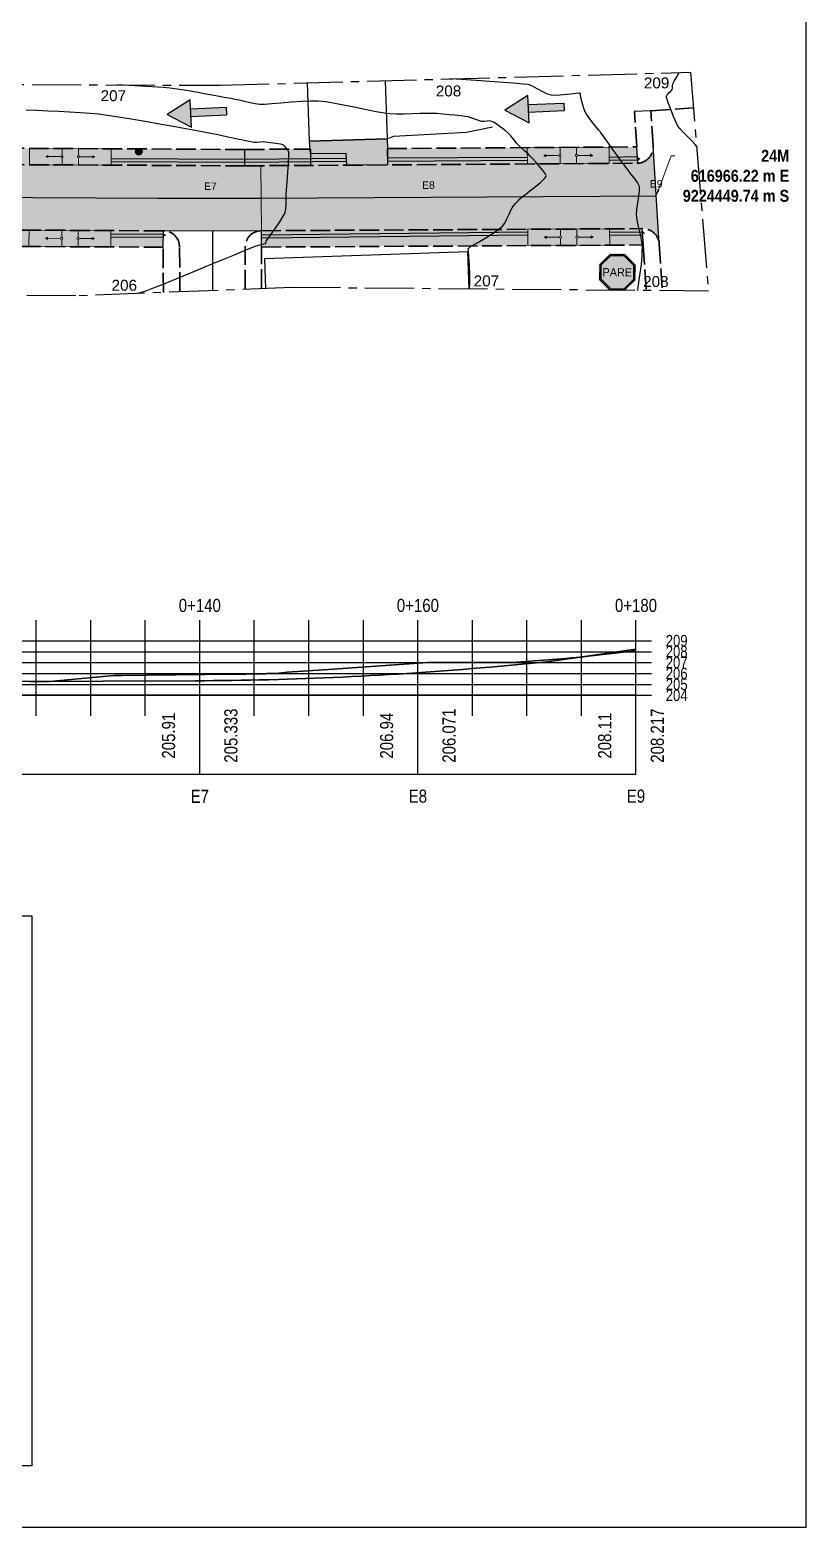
# Model space of a CAD drawing. Header units: feet. Extents: x 203667 to 205527, y 9204857 to 9205156.
# Drawn here: x 204294.5 to 204365.7, y 9204883.3 to 9205020.5 of the extents above; entities that cross this region are included whole.
import ezdxf
from ezdxf import colors
from ezdxf.entities.mleader import LeaderData, LeaderLine
from ezdxf.math import Vec2, Vec3

# ---------------------------------------------------------------- set-up
doc = ezdxf.new("R2010")
doc.units = ezdxf.units.FT
doc.header["$LTSCALE"] = 0.3
doc.header["$MEASUREMENT"] = 0
for name, pattern in [('ACAD_ISO02W100', [15, 12, -3]), ('CENTER2', [1.125, 0.75, -0.125, 0.125, -0.125]), ('CONTINUO', [0])]:
    doc.linetypes.add(name, pattern=pattern)
for name, color, linetype in [('_EIXO PROJETADO', 2, 'Continuous'), ('C-ROAD-CNTR-N', 92, 'Continuous'), ('C-ROAD-PROF-GRID-MAJR', 8, 'Continuous'), ('C-ROAD-PROF-GRID-MINR', 8, 'Continuous'), ('C-ROAD-PROF-TEXT', 7, 'Continuous'), ('C-ROAD-PROF-TICK', 7, 'Continuous'), ('C-ROAD-PROF-TTLB', 5, 'Continuous'), ('C1-HM-CURVA_INTERMEDIARIA', 3, 'Continuous'), ('CALÇADA', 3, 'Continuous'), ('Calçada Projetada', 20, 'Continuous'), ('Edificação Existente', 1, 'Continuous'), ('Estacas', 7, 'CONTINUO'), ('F-HZ-ESTACA', 98, 'Continuous'), ('MF', 7, 'CONTINUO'), ('Pavimento projetado', 51, 'Continuous'), ('PONTOS_SUBSTITUIDOS', 7, 'Continuous'), ('Poste e Rede Elétrica', 6, 'Continuous'), ('SINALIZACAO', 1, 'Continuous'), ('TEXTOS', 7, 'Continuous')]:
    doc.layers.add(name, color=color, linetype=linetype)
for name, color, linetype, lineweight in [('Alvenaria de 1 Vez', 6, 'ACAD_ISO02W100', 35), ('C-ROAD-PROF', 1, 'Continuous', 35), ('Cotas Acessibilidade', 5, 'Continuous', 25), ('Cotas Calçadas', 7, 'Continuous', 25), ('EDIF', 7, 'Continuous', 0), ('MEIO FIO PROJETADO', 7, 'ACAD_ISO02W100', 35), ('PENA015', 1, 'Continuous', 15)]:
    doc.layers.add(name, color=color, linetype=linetype, lineweight=lineweight)
doc.styles.add('Arial', font='arial.ttf')
doc.styles.add('COTAS', font='ariblk.ttf', dxfattribs={"width": 0.75})
doc.styles.add('TARCISIO', font='swissci.ttf')
doc.linetypes.add('FENCELINE2', pattern='A,0.25,-0.1,[132,ltypeshp.shx,S=0.1,R=0,X=-0.1,Y=0],-0.1,1', length=1.45)

# ---------------------------------------------------------------- blocks, each defined once
blk = doc.blocks.new('r150')
at = {"linetype": 'Continuous'}
h = blk.add_hatch(color=4, dxfattribs=at)
h.dxf.hatch_style = 1
edge = h.paths.add_edge_path()
edge.add_arc((6.938893903907228e-18, 0.9073463752865791), 0.09999999999999998, 180, 270, ccw=False)
edge.add_line((-0.09999999999999998, 0.9073463752865791), (-1.300000000046566, 0.9073463752865791))
edge.add_line((-1.300000000046566, 0.9073463752865791), (-1.300000000046566, 0.8073463756591082))
edge.add_line((-1.300000000046566, 0.8073463756591082), (-1.5, 0.9073463752865791))
edge.add_line((-1.5, 0.9073463752865791), (-1.300000000046566, 1.00734637491405))
edge.add_line((-1.300000000046566, 1.00734637491405), (-1.300000000046566, 0.9073463752865791))
edge.add_line((-1.300000000046566, 0.9073463752865791), (-0.1000000000000001, 0.9073463752865791))
edge.add_arc((9.71445146547012e-17, 0.9073463752865791), 0.1000000000000001, 90.00000000000011, 180, ccw=False)
edge.add_line((0, 1.007346375286579), (3.33066907387547e-16, 1.65))
edge.add_line((3.33066907387547e-16, 1.65), (-3.000000000046566, 1.65))
edge.add_line((-3.000000000046566, 1.65), (-3.000000000046566, 0.1500000000000004))
edge.add_line((-3.000000000046566, 0.1500000000000002), (0, 0.15))
edge.add_line((1.110223024625157e-16, 0.15), (1.306212789964399e-17, 0.8073463752865792))
edge = h.paths.add_edge_path()
edge.add_arc((1.5, 0.9073463752865791), 0.09999999999999998, 180, 270, ccw=False)
edge.add_arc((1.5, 0.9073463752865791), 0.1000000000000001, 90, 180, ccw=False)
edge.add_line((1.5, 1.007346375286579), (1.5, 1.65))
edge.add_line((1.5, 1.65), (0, 1.65))
edge.add_line((1.110223024625157e-16, 1.65), (-1.432697922575404e-16, 1.007346375286579))
edge.add_arc((-1.249000902703301e-16, 0.9073463752865791), 0.1000000000000001, 0, 90, ccw=False)
edge.add_arc((0, 0.9073463752865791), 0.09999999999999998, -90, 0, ccw=False)
edge.add_line((0, 0.8073463752865792), (0, 0.15))
edge.add_line((0, 0.15), (1.5, 0.15))
edge.add_line((1.5, 0.15), (1.5, 0.8073463752865792))
edge = h.paths.add_edge_path()
edge.add_line((4.500000000046566, 1.65), (1.5, 1.65))
edge.add_line((1.5, 1.65), (1.5, 1.007346375286579))
edge.add_arc((1.5, 0.9073463752865791), 0.1000000000000001, 0, 90, ccw=False)
edge.add_line((1.6, 0.9073463752865791), (2.800000000046567, 0.9073463752865791))
edge.add_line((2.800000000046567, 0.9073463752865791), (2.800000000046566, 1.00734637491405))
edge.add_line((2.800000000046566, 1.00734637491405), (3, 0.9073463752865794))
edge.add_line((3, 0.9073463752865794), (2.800000000046566, 0.807346375659108))
edge.add_line((2.800000000046566, 0.807346375659108), (2.800000000046567, 0.9073463752865791))
edge.add_line((2.800000000046567, 0.9073463752865791), (1.6, 0.9073463752865791))
edge.add_arc((1.5, 0.9073463752865791), 0.1000000000000001, -90, 0, ccw=False)
edge.add_line((1.5, 0.8073463752865792), (1.5, 0.15))
edge.add_line((1.5, 0.15), (4.500000000046565, 0.1500000000000001))
edge.add_line((4.500000000046565, 0.1500000000000001), (4.500000000046566, 1.65))
at = {"layer": 'PENA015', "color": 7}
for points in [[(-3.000000000046566, 0.1500000000000002), (-3.000000000046566, 1.65)], [(-3.000000000046566, 1.65), (4.500000000046566, 1.65)], [(0, 1.00734637491405), (0, 1.65)], [(1.5, 1.00734637491405), (1.5, 1.65)], [(4.500000000046566, 0.15), (4.500000000046566, 1.65)], [(-3.000000000046566, 0.1500000000000002), (4.500000000046566, 0.15)], [(-1.300000000046566, 1.00734637491405), (-1.5, 0.9073463752865791), (-1.300000000046566, 0.8073463756591082)], [(-1.5, 0.9073463752865791), (-0.09999999997671694, 0.9073463752865791)], [(-1.300000000046566, 0.8073463756591082), (-1.300000000046566, 1.00734637491405)], [(0, 0.15), (0, 0.8073463756591082)], [(1.5, 0.8073463756591082), (1.5, 0.15)], [(1.599999999976717, 0.9073463752865791), (3, 0.9073463752865791)], [(2.800000000046566, 0.8073463756591082), (2.800000000046566, 1.00734637491405)], [(2.800000000046566, 1.00734637491405), (3, 0.9073463752865791), (2.800000000046566, 0.8073463756591082)]]:
    blk.add_lwpolyline(points, dxfattribs=at)
for centre in [(0, 0.9073463752865791), (1.5, 0.9073463752865791)]:
    blk.add_circle(centre, 0.1, dxfattribs=at)
blk = doc.blocks.new('PARE')
at = {"layer": 'SINALIZACAO'}
h = blk.add_hatch(color=256, dxfattribs=at)
h.dxf.hatch_style = 1
h.paths.add_polyline_path([(0.1298347017168999, 0.3308599519729611), (-0.1380437012389302, 0.3308599519729611), (-0.3274623356387019, 0.1414413157105443), (-0.3274623356387019, -0.1264370900392535), (-0.1380437012389302, -0.3158557188510898), (0.1298347017168999, -0.3158557188510898), (0.3192533370479942, -0.1264370900392535), (0.3192533370479942, 0.1414413157105443)])
h.paths.add_polyline_path([(-0.1297594295442104, 0.3108599561452863), (0.1215504309535027, 0.3108599561452863), (0.2992533365637065, 0.1331570449471471), (0.2992533365637065, -0.1181528192758563), (0.1215504309535027, -0.2958557230234149), (-0.1297594295442104, -0.2958557230234149), (-0.3074623360857367, -0.1181528192758563), (-0.3074623360857367, 0.1331570449471471)], flags=16)
h.paths.add_polyline_path([(-0.1214751587808132, 0.2908599528670308), (0.1132661592587829, 0.2908599528670308), (0.2792533370107413, 0.1248727741837499), (0.2792533370107413, -0.1098685485124591), (0.1132661592587829, -0.27585572719574), (-0.1214751587808132, -0.27585572719574), (-0.287462335601449, -0.1098685485124591), (-0.2874623360671102, 0.1248727741837499)], flags=0)
at = {"layer": 'SINALIZACAO', "true_color": 0xffffff}
h = blk.add_hatch(color=7, dxfattribs=at)
h.dxf.hatch_style = 1
h.paths.add_polyline_path([(-0.3074623360857367, 0.1331570449471471), (-0.3074623360857367, -0.1181528192758563), (-0.1297594295442104, -0.2958557230234149), (0.1215504309535027, -0.2958557230234149), (0.2992533365637065, -0.1181528192758563), (0.2992533365637065, 0.1331570449471471), (0.1215504309535027, 0.3108599561452863), (-0.1297594295442104, 0.3108599561452863)])
h.paths.add_polyline_path([(-0.1214751587808132, 0.2908599528670308), (0.1132661592587829, 0.2908599528670308), (0.2792533370107413, 0.1248727741837499), (0.2792533370107413, -0.1098685485124591), (0.1132661592587829, -0.27585572719574), (-0.1214751587808132, -0.27585572719574), (-0.287462335601449, -0.1098685485124591), (-0.2874623360671102, 0.1248727741837499)], flags=16)
at = {"layer": 'SINALIZACAO'}
h = blk.add_hatch(color=256, dxfattribs=at)
h.dxf.hatch_style = 1
h.paths.add_polyline_path([(-0.287462335601449, -0.1098685485124591), (-0.1214751587808132, -0.27585572719574), (0.1132661592587829, -0.27585572719574), (0.2792533370107413, -0.1098685485124591), (0.2792533370107413, 0.1248727741837499), (0.1132661592587829, 0.2908599528670308), (-0.1214751587808132, 0.2908599528670308), (-0.2874623360671102, 0.1248727741837499)])
at = {"layer": 'SINALIZACAO', "color": 7, "true_color": 0xffffff}
for points in [[(-0.1297594295442104, 0.3108599561452863), (-0.3074623360857367, 0.1331570449471471), (-0.3074623360857367, -0.1181528192758563), (-0.1297594295442104, -0.2958557230234149), (0.1215504309535027, -0.2958557230234149), (0.2992533365637065, -0.1181528192758563), (0.2992533365637065, 0.1331570449471471), (0.1215504309535027, 0.3108599561452863)], [(-0.1214751587808132, 0.2908599528670308), (-0.2874623360671102, 0.1248727741837499), (-0.287462335601449, -0.1098685485124591), (-0.1214751587808132, -0.27585572719574), (0.1132661592587829, -0.27585572719574), (0.2792533370107413, -0.1098685485124591), (0.2792533370107413, 0.1248727741837499), (0.1132661592587829, 0.2908599528670308)]]:
    blk.add_lwpolyline(points, close=True, dxfattribs=at)
at = {"layer": 'SINALIZACAO', "color": 7, "true_color": 0xffffff, "insert": (-0.004104499295353836, 0.00750211656093569), "char_height": 0.14, "attachment_point": 5}
blk.add_mtext_dynamic_manual_height_columns('\\pxqc;PARE', width=0.5667156730778515, gutter_width=0.5, heights=[0.234037971496582], dxfattribs=at)
blk = doc.blocks.new('A$C0B4D12F7')
at = {"layer": 'SINALIZACAO'}
h = blk.add_hatch(color=4, dxfattribs=at)
h.dxf.hatch_style = 1
h.paths.add_polyline_path([(3.390605592230713, 1.591054000009535), (5.373909516492859e-06, 1.591054000009535), (5.373909516492859e-06, 0.86728558800678), (3.390605592230713, 0.86728558800678)])
h = blk.add_hatch(color=4, dxfattribs=at)
h.dxf.hatch_style = 1
h.paths.add_polyline_path([(3.390605592230713, 4.636995072360151e-07), (5.644896146786778, 1.301515722548174), (3.390605592230713, 2.603030979534196)])
at = {"layer": 'SINALIZACAO', "color": 4}
for p, q in [((3.390605592230713, 1.591054000009535), (5.373909516492859e-06, 1.591054000009535)), ((5.373909516492859e-06, 0.86728558800678), (5.373909516492859e-06, 1.591054000009535)), ((3.390605592230713, 0.86728558800678), (5.373909516492859e-06, 0.86728558800678))]:
    blk.add_line(p, q, dxfattribs=at)
blk.add_lwpolyline([(5.644896146786778, 1.301515722548174), (3.390605592230713, 2.603030979534196), (3.390605592230713, 4.636995072360151e-07)], close=True, dxfattribs=at)

msp = doc.modelspace()

# ---------------------------------------------------------------- hatches: boundary and pattern name
at = {"layer": 'CALÇADA'}
h = msp.add_hatch(color=3, dxfattribs=at)
h.dxf.hatch_style = 1
h.paths.add_polyline_path([(204326.0422555689, 9205008.147435315), (204327.3307723101, 9205008.155937742), (204327.3258690029, 9205009.360789223), (204327.3208746031, 9205009.655905087), (204320.2354220279, 9205009.607463224), (204320.2696562853, 9205009.157189965), (204323.5481037307, 9205009.190935154), (204323.6104082983, 9205008.13138849)])
h.paths.add_polyline_path([(204327.3208746031, 9205009.655905087), (204327.3056849368, 9205010.553452415), (204320.182536149, 9205010.320429038), (204320.2354220279, 9205009.607463224)])
at = {"layer": 'Calçada Projetada'}
h = msp.add_hatch(color=256, dxfattribs=at)
h.dxf.hatch_style = 1
h.paths.add_polyline_path([(204314.2651959784, 9205008.069723021), (204314.263036599, 9205009.569754936), (204278.2086362574, 9205009.758706786), (204278.2245379701, 9205008.960897695), (204278.220857523, 9205008.258622138)])
h = msp.add_hatch(color=256, dxfattribs=at)
h.dxf.hatch_style = 1
h.paths.add_polyline_path([(204314.2630366195, 9205009.569741428), (204314.2651959784, 9205008.069723021), (204320.276570316, 9205008.109389773), (204320.2696744814, 9205009.154432481), (204320.269017804, 9205009.15442517), (204320.2352911938, 9205009.609150043)])
h = msp.add_hatch(color=256, dxfattribs=at)
h.dxf.hatch_style = 1
h.paths.add_polyline_path([(204320.2696744814, 9205009.154432481), (204320.276570316, 9205008.109389773), (204323.6104082983, 9205008.13138849), (204323.5481037307, 9205009.190935154)])
h = msp.add_hatch(color=256, dxfattribs=at)
h.dxf.hatch_style = 1
h.paths.add_polyline_path([(204350.207444673, 9205008.306892121, 0.01491772899971584), (204350.2968717549, 9205008.310151549), (204350.1975469641, 9205009.806859465), (204327.3246678874, 9205009.655930119), (204327.330772312, 9205008.155937742)])
h = msp.add_hatch(color=256, dxfattribs=at)
h.dxf.hatch_style = 1
h.paths.add_polyline_path([(204306.7759285193, 9205000.608869353), (204306.7837895282, 9205002.108848754), (204267.7195941523, 9205002.313574165, 0.4142135620927954), (204266.2117537443, 9205000.821455771)])
h = msp.add_hatch(color=256, dxfattribs=at)
h.dxf.hatch_style = 1
h.paths.add_polyline_path([(204350.6697404325, 9205002.310003757), (204315.7744135641, 9205002.117937043), (204315.7759248145, 9205000.61792264), (204350.770800769, 9205000.81053728)])
h.paths.add_polyline_path([(204343.3089814469, 9205001.526274258, -1), (204343.1089814469, 9205001.526274258, -1)], flags=16)
h.paths.add_polyline_path([(204344.8089587262, 9205001.534530256, -1), (204344.6089587263, 9205001.534530256, -1)], flags=16)
at = {"layer": 'Pavimento projetado', "lineweight": 20}
h = msp.add_hatch(color=256, dxfattribs=at)
h.dxf.hatch_style = 1
h.paths.add_polyline_path([(204306.7837895282, 9205002.108848754), (204315.7676688187, 9205002.117899919), (204315.7283320293, 9205008.079269355), (204254.7733891491, 9205008.381372444), (204226.8986841548, 9205009.383572742), (204226.9376928523, 9205003.378293468), (204254.6057615016, 9205002.382300394), (204255.8896628819, 9205002.375571797), (204261.7033753578, 9205002.345103623), (204268.2384361267, 9205002.346586041)])
h = msp.add_hatch(color=256, dxfattribs=at)
h.dxf.hatch_style = 1
edge = h.paths.add_edge_path()
edge.add_line((204315.7479058128, 9205005.112922484), (204315.7676688159, 9205002.117899919))
edge.add_line((204315.7676688187, 9205002.117899919), (204350.7523606358, 9205002.310458506))
edge.add_arc((204350.7606166337, 9205000.810481228), 1.499999997619666, 3.8637029721746785, 90.31535749188481, ccw=False)
edge.add_line((204352.2572073802, 9205000.911556091), (204351.9798220209, 9205005.320404667))
edge.add_line((204351.9798220206, 9205005.320404666), (204315.7479058142, 9205005.112922484))
edge = h.paths.add_edge_path()
edge.add_line((204351.9798220206, 9205005.320404666), (204351.6764461742, 9205009.893807376))
edge.add_arc((204350.2101623245, 9205009.777758619), 1.470869010143967, -90.10586254516522, 4.525230838904008, ccw=False)
edge.add_line((204350.207444673, 9205008.30689212), (204315.7283313134, 9205008.079377688))
edge.add_line((204315.728331314, 9205008.079377688), (204315.7479058138, 9205005.112922484))
edge.add_line((204315.7479058128, 9205005.112922484), (204351.9798220192, 9205005.320404666))
at = {"layer": 'Poste e Rede Elétrica', "linetype": 'ByBlock'}
h = msp.add_hatch(color=256, dxfattribs=at)
h.dxf.hatch_style = 1
h.paths.add_polyline_path([(204304.5074374914, 9205009.664018951, 1), (204304.543855989, 9205009.063087586, 1)])

# ---------------------------------------------------------------- linework, layer by layer
at = {"color": 3, "linetype": 'FENCELINE2', "ltscale": 2.5}
msp.add_lwpolyline([(204327.3056849368, 9205010.553452415), (204327.9304029491, 9205010.800195001), (204334.5865543518, 9205011.141366625), (204336.9506391022, 9205011.639688473)], dxfattribs=at)
at = {"layer": '_EIXO PROJETADO', "linetype": 'CENTER2', "ltscale": 20}
msp.add_lwpolyline([(204356.7705550749, 9204996.585811058), (204318.5516993996, 9204996.90872372), (204298.7499123938, 9204996.135408003), (204275.7620640766, 9204996.332907455), (204241.0267387811, 9204995.0031719), (204227.1819627989, 9204997.294151267), (204166.2066779319, 9204997.614005188), (204166.1685101442, 9205014.831925916), (204227.2423299771, 9205015.79036083), (204311.9882294513, 9205015.456195833), (204355.1149011884, 9205016.647791889), (204356.7705550749, 9204996.585811058)], dxfattribs=at)
at = {"layer": 'Alvenaria de 1 Vez', "ltscale": 0.5}
for p, q in [((204350.1975469641, 9205009.806859465), (204349.9837315284, 9205013.028806936)), ((204314.2552982714, 9205009.569690365), (204320.2666726071, 9205009.609357117)), ((204327.3208746031, 9205009.655905087), (204350.197546966, 9205009.806859465)), ((204315.7759248145, 9205000.61792264), (204350.770800769, 9205000.81053728))]:
    msp.add_line(p, q, dxfattribs=at)
for points in [[(204314.263036599, 9205009.569754936), (204278.2086362574, 9205009.758706786)], [(204306.781916766, 9204996.449080462), (204306.7759285193, 9205000.608869353), (204267.7117331471, 9205000.813594766)], [(204315.7814201538, 9204996.80053649), (204315.7759248145, 9205000.61792264)], [(204350.770800769, 9205000.81053728), (204351.0522806402, 9204996.63412499)]]:
    msp.add_lwpolyline(points, dxfattribs=at)
at = {"layer": 'C-ROAD-CNTR-N', "color": 98, "linetype": 'Continuous', "lineweight": -3, "flags": 128}
msp.add_lwpolyline([(204171.1253226861, 9205005.320438197), (204203.7921859804, 9205005.741333468), (204226.7754167762, 9205006.386259139), (204254.7136039302, 9205005.381776419), (204306.2635665346, 9205005.111616308), (204315.7423835756, 9205005.098646492, 0.001872227772279147), (204315.7536168712, 9205005.098673183), (204351.9856775138, 9205005.320438197)], format="xyb", dxfattribs=at)
msp.add_lwpolyline([(204311.273778902, 9205002.105358748), (204311.2816684583, 9204996.624808475)], dxfattribs=at)
at = {"layer": 'C-ROAD-PROF', "color": 5, "linetype": 'Continuous', "lineweight": 35, "flags": 128}
msp.add_lwpolyline([(204292.7440029073, 9204960.779833863), (204309.6956992303, 9204960.851318726), (204310.5409283744, 9204960.856001776), (204311.3861575186, 9204960.862922303), (204312.2313866628, 9204960.872080311), (204313.076615807, 9204960.883475797), (204313.9218449512, 9204960.897108763), (204314.7670740954, 9204960.91297921), (204315.6123032396, 9204960.931087134), (204316.4575323837, 9204960.951432537), (204317.3027615279, 9204960.974015422), (204318.1479906721, 9204960.998835783), (204318.9932198163, 9204961.025893625), (204319.8384489605, 9204961.055188946), (204320.6836781047, 9204961.086721746), (204321.5289072488, 9204961.120492026), (204322.374136393, 9204961.156499786), (204323.2193655373, 9204961.194745025), (204324.0645946815, 9204961.235227741), (204324.9098238257, 9204961.277947938), (204325.7550529699, 9204961.322905615), (204326.6002821141, 9204961.37010077), (204327.4455112582, 9204961.419533404), (204328.2907404024, 9204961.471203517), (204329.1359695466, 9204961.52511111), (204329.9811986908, 9204961.581256183), (204330.826427835, 9204961.639638735), (204331.6716569792, 9204961.700258765), (204332.5168861233, 9204961.763116276), (204333.3621152675, 9204961.828211267), (204334.2073444117, 9204961.895543735), (204335.0525735559, 9204961.965113683), (204335.8978027001, 9204962.03692111), (204336.7430318444, 9204962.110966017), (204341.9654672839, 9204962.575381251), (204350.1228011485, 9204963.737252323)], dxfattribs=at)
at = {"layer": 'C-ROAD-PROF', "color": 1, "linetype": 'Continuous', "lineweight": 35, "flags": 128}
msp.add_lwpolyline([(204294.505493258, 9204960.74293611), (204296.3571020344, 9204960.783005413), (204301.5901887588, 9204961.266902145), (204302.3071134906, 9204961.346189056), (204303.0159079205, 9204961.349191144), (204305.2915626894, 9204961.375755029), (204310.6011108661, 9204961.437918793), (204313.2974640017, 9204961.454139404), (204313.3132344461, 9204961.454235516), (204314.2290453051, 9204961.468499826), (204314.3667273291, 9204961.468147628), (204314.6842745974, 9204961.474171406), (204316.1381438391, 9204961.501953172), (204316.2824264294, 9204961.503706899), (204316.4636709313, 9204961.506646333), (204316.5689612637, 9204961.509130102), (204317.1002920161, 9204961.520015355), (204318.1386234319, 9204961.635011667), (204322.3947104235, 9204961.927030152), (204330.9993417262, 9204962.518393418), (204331.0138279212, 9204962.518397948), (204331.0375629615, 9204962.518411493), (204332.5137941903, 9204962.518786209), (204332.537153553, 9204962.518787099), (204332.5609502692, 9204962.518793486), (204332.6343975336, 9204962.518818477), (204333.8756681976, 9204962.519020718), (204334.5175136699, 9204962.519003289), (204336.1167503987, 9204962.519464616), (204337.3045742899, 9204962.519789925), (204337.4082654933, 9204962.519798633), (204337.4354274454, 9204962.519801201), (204337.9111661368, 9204962.519819407), (204338.2962381961, 9204962.519921334), (204338.3415466442, 9204962.51994218), (204338.4998122687, 9204962.519973803), (204338.5074877946, 9204962.519976791), (204338.5591817822, 9204962.519977497), (204338.763494085, 9204962.520015355), (204343.6883324069, 9204962.89152873), (204344.2057778486, 9204962.953012783), (204345.0357784008, 9204963.024101738), (204345.7498512232, 9204963.10727188), (204346.0116731472, 9204963.133740593), (204349.2543938794, 9204963.511178304), (204349.4077942504, 9204963.520015355), (204350.1228011484, 9204963.633598337)], dxfattribs=at)
msp.add_lwpolyline([(204294.505493258, 9204960.74293611), (204296.3571020344, 9204960.783005413), (204301.5901887588, 9204961.266902145), (204302.3071134906, 9204961.346189056), (204303.0159079205, 9204961.349191144), (204305.2915626894, 9204961.375755029), (204310.6011108661, 9204961.437918793), (204313.2974640017, 9204961.454139404), (204313.3132344461, 9204961.454235516), (204314.2290453051, 9204961.468499826), (204314.3667273291, 9204961.468147628), (204314.6842745974, 9204961.474171406), (204316.1381438391, 9204961.501953172), (204316.2824264294, 9204961.503706899), (204316.4636709313, 9204961.506646333), (204316.5689612637, 9204961.509130102), (204317.1002920161, 9204961.520015355), (204318.1386234319, 9204961.635011667), (204322.3947104235, 9204961.927030152), (204330.9993417262, 9204962.518393418), (204331.0138279212, 9204962.518397948), (204331.0375629615, 9204962.518411493), (204332.5137941903, 9204962.518786209), (204332.537153553, 9204962.518787099), (204332.5609502692, 9204962.518793486), (204332.6343975336, 9204962.518818477), (204333.8756681976, 9204962.519020718), (204334.5175136699, 9204962.519003289), (204336.1167503987, 9204962.519464616), (204337.3045742899, 9204962.519789925), (204337.4082654933, 9204962.519798633), (204337.4354274454, 9204962.519801201), (204337.9111661368, 9204962.519819407), (204338.2962381961, 9204962.519921334), (204338.3415466442, 9204962.51994218), (204338.4998122687, 9204962.519973803), (204338.5074877946, 9204962.519976791), (204338.5591817822, 9204962.519977497), (204338.763494085, 9204962.520015355), (204343.6883324069, 9204962.89152873), (204344.2057778486, 9204962.953012783), (204345.0357784008, 9204963.024101738), (204345.7498512232, 9204963.10727188), (204346.0116731472, 9204963.133740593), (204349.2543938794, 9204963.511178304), (204349.4077942504, 9204963.520015355), (204350.1228011484, 9204963.633598337)], dxfattribs=at)
at = {"layer": 'C-ROAD-PROF-GRID-MAJR', "color": 8, "linetype": 'Continuous', "lineweight": -3}
for p, q in [((204170.1228011485, 9204964.520015355), (204350.1228011485, 9204964.520015355)), ((204310.1228011485, 9204959.520015355), (204310.1228011485, 9204964.520015355)), ((204330.1228011485, 9204959.520015355), (204330.1228011485, 9204964.520015355)), ((204350.1228011485, 9204959.520015355), (204350.1228011485, 9204964.520015355)), ((204350.1228011485, 9204959.520015355), (204350.1228011485, 9204964.520015355)), ((204170.1228011485, 9204963.520015355), (204350.1228011485, 9204963.520015355)), ((204170.1228011485, 9204962.520015355), (204350.1228011485, 9204962.520015355)), ((204170.1228011485, 9204961.520015355), (204350.1228011485, 9204961.520015355)), ((204170.1228011485, 9204960.520015355), (204350.1228011485, 9204960.520015355)), ((204170.1228011485, 9204959.520015355), (204350.1228011485, 9204959.520015355))]:
    msp.add_line(p, q, dxfattribs=at)
at = {"layer": 'C-ROAD-PROF-GRID-MINR', "color": 8, "linetype": 'Continuous', "lineweight": -3}
for p, q in [((204295.1228011485, 9204959.520015355), (204295.1228011485, 9204964.520015355)), ((204300.1228011485, 9204959.520015355), (204300.1228011485, 9204964.520015355)), ((204305.1228011485, 9204959.520015355), (204305.1228011485, 9204964.520015355)), ((204315.1228011485, 9204959.520015355), (204315.1228011485, 9204964.520015355)), ((204320.1228011485, 9204959.520015355), (204320.1228011485, 9204964.520015355)), ((204325.1228011485, 9204959.520015355), (204325.1228011485, 9204964.520015355)), ((204335.1228011485, 9204959.520015355), (204335.1228011485, 9204964.520015355)), ((204340.1228011485, 9204959.520015355), (204340.1228011485, 9204964.520015355)), ((204345.1228011485, 9204959.520015355), (204345.1228011485, 9204964.520015355))]:
    msp.add_line(p, q, dxfattribs=at)
at = {"layer": 'C-ROAD-PROF-TEXT', "color": 7, "linetype": 'Continuous', "lineweight": -3}
for p, q in [((204295.1228011485, 9204962.645015355), (204295.1228011485, 9204966.395015355)), ((204300.1228011485, 9204962.645015355), (204300.1228011485, 9204966.395015355)), ((204305.1228011485, 9204962.645015355), (204305.1228011485, 9204966.395015355)), ((204310.1228011485, 9204962.645015355), (204310.1228011485, 9204966.395015355)), ((204315.1228011485, 9204962.645015355), (204315.1228011485, 9204966.395015355)), ((204320.1228011485, 9204962.645015355), (204320.1228011485, 9204966.395015355)), ((204325.1228011485, 9204962.645015355), (204325.1228011485, 9204966.395015355)), ((204330.1228011485, 9204962.645015355), (204330.1228011485, 9204966.395015355)), ((204335.1228011485, 9204962.645015355), (204335.1228011485, 9204966.395015355)), ((204340.1228011485, 9204962.645015355), (204340.1228011485, 9204966.395015355)), ((204345.1228011485, 9204962.645015355), (204345.1228011485, 9204966.395015355)), ((204350.1228011485, 9204962.645015355), (204350.1228011485, 9204966.395015355)), ((204350.1228011485, 9204962.645015355), (204350.1228011485, 9204966.395015355)), ((204348.6935482125, 9204964.520015355), (204351.5520540845, 9204964.520015355)), ((204348.6935482125, 9204963.520015355), (204351.5520540845, 9204963.520015355)), ((204348.6935482125, 9204962.520015355), (204351.5520540845, 9204962.520015355)), ((204295.1228011485, 9204957.645015355), (204295.1228011485, 9204961.395015355)), ((204300.1228011485, 9204957.645015355), (204300.1228011485, 9204961.395015355)), ((204305.1228011485, 9204957.645015355), (204305.1228011485, 9204961.395015355)), ((204310.1228011485, 9204957.645015355), (204310.1228011485, 9204961.395015355)), ((204315.1228011485, 9204957.645015355), (204315.1228011485, 9204961.395015355)), ((204320.1228011485, 9204957.645015355), (204320.1228011485, 9204961.395015355)), ((204325.1228011485, 9204957.645015355), (204325.1228011485, 9204961.395015355)), ((204330.1228011485, 9204957.645015355), (204330.1228011485, 9204961.395015355)), ((204335.1228011485, 9204957.645015355), (204335.1228011485, 9204961.395015355)), ((204340.1228011485, 9204957.645015355), (204340.1228011485, 9204961.395015355)), ((204345.1228011485, 9204957.645015355), (204345.1228011485, 9204961.395015355)), ((204348.6935482125, 9204961.520015355), (204351.5520540845, 9204961.520015355)), ((204350.1228011485, 9204957.645015355), (204350.1228011485, 9204961.395015355)), ((204350.1228011485, 9204957.645015355), (204350.1228011485, 9204961.395015355)), ((204348.6935482125, 9204960.520015355), (204351.5520540845, 9204960.520015355)), ((204348.6935482125, 9204959.520015355), (204351.5520540845, 9204959.520015355))]:
    msp.add_line(p, q, dxfattribs=at)
at = {"layer": 'C-ROAD-PROF-TICK', "color": 7, "linetype": 'Continuous', "lineweight": -3}
for p, q in [((204310.1228011485, 9204952.282848304), (204310.1228011485, 9204959.520015355)), ((204330.1228011485, 9204952.282848304), (204330.1228011485, 9204959.520015355)), ((204350.1228011485, 9204952.282848304), (204350.1228011485, 9204959.520015355))]:
    msp.add_line(p, q, dxfattribs=at)
at = {"layer": 'C-ROAD-PROF-TTLB', "color": 5, "linetype": 'Continuous', "lineweight": -3}
for p, q in [((204170.1228011485, 9204964.520015355), (204350.1228011485, 9204964.520015355)), ((204350.1228011485, 9204959.520015355), (204350.1228011485, 9204964.520015355)), ((204170.1228011485, 9204959.520015355), (204350.1228011485, 9204959.520015355))]:
    msp.add_line(p, q, dxfattribs=at)
msp.add_3dface([(204170.1228011485, 9204952.282848304), (204350.1228011485, 9204952.282848304), (204350.1228011485, 9204959.520015355), (204170.1228011485, 9204959.520015355)], dxfattribs=at)
at = {"layer": 'C1-HM-CURVA_INTERMEDIARIA', "linetype": 'Continuous', "lineweight": -3, "flags": 128}
for points, elevation in [([(204350.2808295131, 9204996.640643016), (204350.3243244472, 9204996.928396141), (204350.4584505956, 9204997.831876663), (204350.568345783, 9204998.600537423), (204350.626189249, 9204999.059678476), (204350.6544170002, 9204999.394795848), (204350.6811823796, 9204999.784861967), (204350.7007670279, 9205000.193080233), (204350.7074525878, 9205000.582654048), (204350.6955206963, 9205000.91678681), (204350.6281918273, 9205001.320953403), (204350.5000437844, 9205001.884338649), (204350.3523942093, 9205002.515710859), (204350.2265607447, 9205003.123838335), (204350.1638610287, 9205003.61748939), (204350.1927298306, 9205004.101009902), (204350.2824816351, 9205004.683114247), (204350.385753665, 9205005.279123496), (204350.4551831379, 9205005.8043587), (204350.4434072728, 9205006.174140923), (204350.259787045, 9205006.552871494), (204349.9513734411, 9205006.978403082), (204349.6262140997, 9205007.374105839), (204349.3923566558, 9205007.663349908), (204349.2145268481, 9205007.905611916), (204349.0058517672, 9205008.185966946), (204348.796981094, 9205008.466182847), (204348.6185645075, 9205008.708027463), (204348.4161681875, 9205008.988742914), (204348.0673556097, 9205009.47484658), (204347.6537453939, 9205010.052104257), (204347.2569561453, 9205010.606281754), (204346.9586064869, 9205011.02314487), (204346.8403150203, 9205011.1884594), (204346.8008010521, 9205011.24275488), (204346.6860885099, 9205011.378656521), (204346.4068632855, 9205011.714996528), (204346.056601164, 9205012.149923967), (204345.7287779232, 9205012.581587901), (204345.5168693466, 9205012.908137402), (204345.3544143967, 9205013.331826596), (204345.1964104538, 9205013.874979632), (204345.0764264357, 9205014.34588208), (204345.0280312601, 9205014.552819502), (204345.032360531, 9205014.623394001), (204345.0328143337, 9205014.689894337), (204344.955815398, 9205014.712865494), (204344.8668707192, 9205014.730315236), (204344.6521369718, 9205014.702306835), (204344.1382783496, 9205014.637764506), (204343.479451198, 9205014.569403406), (204342.8298118623, 9205014.52993869), (204342.3435166937, 9205014.552085524), (204341.9547146553, 9205014.678717954), (204341.5166675326, 9205014.893845577), (204341.0622009105, 9205015.141886871), (204340.6241403679, 9205015.367260315), (204340.2353114912, 9205015.514384381), (204339.7912082139, 9205015.568897093), (204338.8507751253, 9205015.647380492), (204337.5200939155, 9205015.744260028), (204335.9052462671, 9205015.85396115), (204334.1123138758, 9205015.970909307), (204333.0537599706, 9205016.038239432)], 208), ([(204355.6733426916, 9205009.881013626), (204355.54977307, 9205010.018626077), (204355.2440748075, 9205010.355845634), (204355.0072661104, 9205010.597615149), (204354.7260024915, 9205010.873868331), (204354.4361674505, 9205011.165533364), (204354.1736444754, 9205011.45353842), (204353.9743170597, 9205011.718811683), (204353.8036646014, 9205012.054714924), (204353.5776032475, 9205012.579166777), (204353.3355558784, 9205013.186155679), (204353.1169453587, 9205013.769670047), (204352.9854236454, 9205014.148340112), (204352.9253256872, 9205014.345306937), (204352.9083450925, 9205014.422451181), (204352.9077263571, 9205014.442228934), (204352.915855122, 9205014.470232107), (204352.9518065779, 9205014.535131156), (204353.0393438176, 9205014.644414863), (204353.1750496091, 9205014.783574816), (204353.2814521371, 9205014.885215541), (204353.3713623266, 9205014.971475441), (204353.451610203, 9205015.061880507), (204353.4661871317, 9205015.190196129), (204353.4811076491, 9205015.411109628), (204353.5111461983, 9205015.6023337), (204353.6251172804, 9205015.824311262), (204353.8595397576, 9205016.238857046), (204354.0762065667, 9205016.619092608)], 209), ([(204334.8474855185, 9204996.771039965), (204334.8875244572, 9204997.245304307), (204334.8909741691, 9204998.118014123), (204334.8548342021, 9204998.982464792), (204334.801448612, 9204999.732159358), (204334.7531614605, 9205000.260600867), (204334.732316798, 9205000.461292367), (204334.7611858082, 9205000.518123634), (204334.8221726896, 9205000.53578447), (204334.8690234845, 9205000.581272643), (204334.9230248729, 9205000.632829387), (204335.1227401502, 9205000.750890315), (204335.619562765, 9205001.0461956), (204336.2783753264, 9205001.444916062), (204336.9640604398, 9205001.873222522), (204337.5415007162, 9205002.257285798), (204337.8755787629, 9205002.52327671), (204338.0815024993, 9205002.817393841), (204338.2881204572, 9205003.211110318), (204338.4811908471, 9205003.627915805), (204338.6464718705, 9205003.991299964), (204338.7697217378, 9205004.224752454), (204338.9203810023, 9205004.425868047), (204339.1090241003, 9205004.651028264), (204339.3062253036, 9205004.86914029), (204339.4825588951, 9205005.049111312), (204339.677397081, 9205005.219986076), (204339.9211996306, 9205005.414619615), (204340.1711721656, 9205005.607634533), (204340.3845203026, 9205005.773653422), (204340.6184568262, 9205005.955034945), (204340.9096374241, 9205006.178150501), (204341.1844320853, 9205006.393641807), (204341.3692107934, 9205006.552150594), (204341.5697362745, 9205006.747580254), (204341.7821545944, 9205006.982416896), (204341.8836381457, 9205007.18374103), (204341.7995360988, 9205007.379553955), (204341.6142612165, 9205007.605440682), (204341.4435812618, 9205007.799857289), (204341.268461897, 9205008.012192786), (204340.9855011712, 9205008.344848434), (204340.6775103521, 9205008.697173497), (204340.4273007122, 9205008.968517248), (204340.1934159134, 9205009.187283782), (204339.9115468217, 9205009.431993315), (204339.6302255147, 9205009.677169299), (204339.3979840685, 9205009.897335194), (204339.1783321891, 9205010.154078124), (204338.9219970242, 9205010.480891287), (204338.6583368084, 9205010.810157254), (204338.4167097767, 9205011.074258586), (204338.0988076608, 9205011.339228872), (204337.6790594854, 9205011.6542947), (204337.2959294415, 9205011.926628137), (204337.0878817133, 9205012.06340126), (204336.8899213652, 9205012.141294684), (204336.6836714432, 9205012.191159794), (204336.4864641695, 9205012.179135073), (204336.1992937718, 9205012.147602199), (204335.9482717145, 9205012.143461134), (204335.7106056621, 9205012.211094571), (204335.3558512537, 9205012.33947787), (204334.9918249588, 9205012.47350889), (204334.7263432607, 9205012.55808549), (204334.4349187376, 9205012.607000487), (204334.0985598615, 9205012.644869009), (204333.8030563825, 9205012.67430438), (204333.5203016937, 9205012.703572825), (204333.0362598529, 9205012.75157204), (204332.4536016405, 9205012.805554673), (204331.8749978329, 9205012.852773368), (204331.4031192056, 9205012.880480772), (204330.9653056782, 9205012.878461733), (204330.3431921126, 9205012.857556118), (204329.6130379098, 9205012.829747766), (204328.851102476, 9205012.807020519), (204328.1336452176, 9205012.80135823), (204327.5369255389, 9205012.824744739), (204327.022062051, 9205012.89563682), (204326.2883023133, 9205013.031130504), (204325.4022974773, 9205013.209739378), (204324.4306986889, 9205013.409977026), (204323.4401570979, 9205013.610357033), (204322.4973238534, 9205013.789392987), (204321.6688500996, 9205013.925598469), (204321.0213869899, 9205013.997487066), (204320.3062427538, 9205014.00558528), (204319.4372698272, 9205013.967165599), (204318.4957610628, 9205013.899818335), (204317.5630093076, 9205013.82113379), (204316.7203074139, 9205013.748702275), (204316.048948229, 9205013.700114088), (204315.6302246058, 9205013.692959538), (204315.212181907, 9205013.74839119), (204314.7297499214, 9205013.845531445), (204314.2261782528, 9205013.962236213), (204313.7447165139, 9205014.07636141), (204313.3286143124, 9205014.165762946), (204312.961673728, 9205014.235773716), (204312.3633098855, 9205014.34965152), (204311.5953236017, 9205014.49377398), (204310.7195156825, 9205014.654518731), (204309.7976869453, 9205014.818263404), (204308.8916381952, 9205014.97138562), (204308.0631702534, 9205015.10026302), (204307.3740839236, 9205015.191273224), (204306.7990779951, 9205015.237937424), (204305.7206015417, 9205015.30805618), (204304.2102737057, 9205015.398122456), (204302.5357294548, 9205015.493468374)], 207), ([(204304.4235276384, 9204996.35697871), (204304.5162813059, 9204996.386475189), (204305.2602965511, 9204996.639100669), (204305.8909858354, 9204996.879815167), (204306.843889945, 9204997.2606507), (204308.029174574, 9204997.743186846), (204309.3570054127, 9204998.289003177), (204310.7375481536, 9204998.859679265), (204312.0809684924, 9204999.41679469), (204313.2974321157, 9204999.92192902), (204314.2971047196, 9205000.336661832), (204314.9901519925, 9205000.622572701), (204315.2867396325, 9205000.741241202), (204315.6150166854, 9205000.829624252), (204315.9860782667, 9205000.916314946), (204316.1634005393, 9205000.956030652), (204316.1917804331, 9205000.998918677), (204316.2136756379, 9205001.09405976), (204316.2468470469, 9205001.214529967), (204316.3687267156, 9205001.387817455), (204316.6640248951, 9205001.80195359), (204317.0510511364, 9205002.351868019), (204317.4481149885, 9205002.932490394), (204317.773526006, 9205003.43875037), (204317.9455937365, 9205003.765577596), (204318.0156309379, 9205004.132615896), (204318.0388326844, 9205004.57908935), (204318.0415809175, 9205005.032429108), (204318.0502575701, 9205005.420066329), (204318.0816691306, 9205005.849034961), (204318.1378581557, 9205006.58584034), (204318.2026258621, 9205007.466524351), (204318.2597734501, 9205008.327128876), (204318.2931021305, 9205009.003695799), (204318.286413113, 9205009.332267001), (204318.1602510684, 9205009.568134608), (204317.9584664046, 9205009.816637663), (204317.7535265221, 9205009.988650326), (204317.5145829166, 9205010.056001376), (204317.0949392427, 9205010.12668809), (204316.612125182, 9205010.190966753), (204316.1836704147, 9205010.239093663), (204315.9271046229, 9205010.261325104), (204315.663981326, 9205010.25014872), (204315.3633012902, 9205010.221894613), (204315.100875569, 9205010.214654373), (204314.8045942994, 9205010.266736472), (204314.2098370345, 9205010.388811408), (204313.4306912804, 9205010.553567972), (204312.5812445408, 9205010.73369496), (204311.7755843143, 9205010.901881164), (204311.1277981065, 9205011.030815374), (204310.6415786297, 9205011.12236364), (204309.8629213897, 9205011.267991813), (204308.8563520963, 9205011.454543008), (204307.686396472, 9205011.668860344), (204306.4175802358, 9205011.897786943), (204305.1144291083, 9205012.128165925), (204303.8414688031, 9205012.346840406), (204302.6632250404, 9205012.540653506), (204301.6442235397, 9205012.696448347), (204300.8489900195, 9205012.801068043), (204300.0551803981, 9205012.877862353), (204299.1631237358, 9205012.943614518), (204298.2007418073, 9205013.000200067), (204297.195956392, 9205013.049494524), (204296.1766892625, 9205013.093373414), (204295.1708621976, 9205013.133712268), (204294.206396974, 9205013.172386607)], 206)]:
    msp.add_lwpolyline(points, dxfattribs=dict(at, elevation=elevation))
at = {"layer": 'CALÇADA', "color": 3}
msp.add_lwpolyline([(204320.269017804, 9205009.15442517), (204320.182536149, 9205010.320429038), (204327.3056849368, 9205010.553452415), (204327.3246678874, 9205009.655930119), (204327.330772312, 9205008.155937742), (204323.6104082983, 9205008.13138849), (204323.5481037307, 9205009.190935154), (204320.269017804, 9205009.15442517), (204320.182536149, 9205010.320429038)], dxfattribs=at)
at = {"layer": 'Calçada Projetada'}
for p, q in [((204351.4588900577, 9205013.126701662), (204349.9616124459, 9205013.035961514)), ((204320.2666726071, 9205009.609357117), (204320.276570316, 9205008.109389773)), ((204315.7759248145, 9205000.61792264), (204315.7744135946, 9205002.117906714))]:
    msp.add_line(p, q, dxfattribs=at)
at = {"layer": 'Cotas Acessibilidade', "color": 5}
for p, q in [((204301.99743197695, 9205008.459019683, 4.844881809138525e-08), (204314.26821705743, 9205008.394711653, 4.844881809138525e-08)), ((204301.99889936487, 9205008.739015838, 4.844881809138525e-08), (204314.26757587114, 9205008.674718857, 4.844881809138525e-08)), ((204314.26757587114, 9205008.674718857, 4.844881809138525e-08), (204323.57822487978, 9205008.76615676, 4.844881809138525e-08)), ((204314.26757587114, 9205008.674718857, 4.844881809138525e-08), (204314.26789646427, 9205008.534715254, 4.844881809138525e-08)), ((204314.26821705743, 9205008.394711653, 4.844881809138525e-08), (204314.26789646427, 9205008.534715254, 4.844881809138525e-08)), ((204314.26821705743, 9205008.394711653, 4.844881809138525e-08), (204323.58097456754, 9205008.48617026, 4.844881809138525e-08)), ((204327.32669741564, 9205008.790891971), (204340.16036608344, 9205008.861529525)), ((204327.32823853503, 9205008.510896213), (204340.16190720283, 9205008.581533767)), ((204347.66057988672, 9205008.875329373, 4.842797858277298e-08), (204350.2156090142, 9205008.91160071, 4.842797858277298e-08)), ((204347.6645543819, 9205008.595357584, 4.842797858277298e-08), (204350.34433573362, 9205008.63339991, 4.842797858277298e-08)), ((204350.2156090142, 9205008.91160071, 4.842797858277298e-08), (204350.25404011374, 9205008.955574062, 4.842797858277298e-08)), ((204350.2156090142, 9205008.91160071, 4.842797858277298e-08), (204350.27997237392, 9205008.77250031, 4.842797858277298e-08)), ((204350.34433573362, 9205008.63339991, 4.842797858277298e-08), (204350.27997237392, 9205008.77250031, 4.842797858277298e-08)), ((204350.34433573362, 9205008.63339991, 4.842797858277298e-08), (204350.46486985707, 9205008.77131658, 4.842797858277298e-08)), ((204306.7373323917, 9205001.504083915, -6.336915756785598e-05), (204301.96111412274, 9205001.529114848, -6.336915756785598e-05)), ((204306.8542305221, 9205001.783475127, -6.336915756785598e-05), (204301.96258151063, 9205001.809111003, -6.336915756785598e-05)), ((204306.7373323917, 9205001.504083915, -6.336915756785598e-05), (204306.7957814569, 9205001.64377952, -6.336915756785598e-05)), ((204306.78039358024, 9205001.460858736, -6.336915756785598e-05), (204306.7373323917, 9205001.504083915, -6.336915756785598e-05)), ((204306.8542305221, 9205001.783475127, -6.336915756785598e-05), (204306.7957814569, 9205001.64377952, -6.336915756785598e-05)), ((204306.9787594148, 9205001.658471985, -6.336915756785598e-05), (204306.8542305221, 9205001.783475127, -6.336915756785598e-05)), ((204340.20539771128, 9205001.980549088, 0.05589440624019284), (204315.7730086904, 9205001.701152848, 0.05589440624019284)), ((204340.20859943802, 9205001.700567394, 0.05589440624019284), (204315.77621041713, 9205001.421171155, 0.05589440624019284)), ((204350.7692628487, 9205001.985546615, 2.119635806365394e-09), (204347.70661452028, 9205001.968689548, 2.119635806365394e-09)), ((204350.66392582984, 9205001.70496259, 2.119635806365394e-09), (204347.70815563967, 9205001.68869379, 2.119635806365394e-09)), ((204350.66392582984, 9205001.70496259, 2.119635806365394e-09), (204350.7165943393, 9205001.845254604, 2.119635806365394e-09)), ((204350.71346978666, 9205001.661176493, 2.119635806365394e-09), (204350.66392582984, 9205001.70496259, 2.119635806365394e-09)), ((204350.7692628487, 9205001.985546615, 2.119635806365394e-09), (204350.7165943393, 9205001.845254604, 2.119635806365394e-09)), ((204350.89889245768, 9205001.870982196, 2.119635806365394e-09), (204350.7692628487, 9205001.985546615, 2.119635806365394e-09))]:
    msp.add_line(p, q, dxfattribs=at)
at = {"layer": 'Cotas Acessibilidade'}
msp.add_lwpolyline([(204216.9058865611, 9204939.29904726), (204294.7171668651, 9204939.29904726), (204294.7171668651, 9204888.860827738), (204216.9058865611, 9204888.860827738)], close=True, dxfattribs=at)
at = {"layer": 'Cotas Calçadas'}
for p, q in [((204314.2651959784, 9205008.069723021), (204314.263036599, 9205009.569754936)), ((204327.3208746031, 9205009.655905087), (204327.3307723101, 9205008.155937742)), ((204350.2968717549, 9205008.310151549), (204350.1975469641, 9205009.806859465)), ((204352.2572073802, 9205000.91155609), (204351.6942548823, 9205009.906184256)), ((204350.6697404325, 9205002.310003757), (204350.770800769, 9205000.81053728)), ((204306.7759285193, 9205000.608869353), (204306.7837895282, 9205002.108848754))]:
    msp.add_line(p, q, dxfattribs=at)
msp.add_lwpolyline([(204365.7200261055, 9205089.17587445), (204153.0248816902, 9205089.17587445), (204153.0248816902, 9204883.25228967), (204365.7200261055, 9204883.25228967)], close=True, dxfattribs=at)
at = {"layer": 'EDIF'}
for p in [(204327.3056849349, 9205010.553452415), (204320.1825361472, 9205010.320429038)]:
    msp.add_point(p, dxfattribs=at)
at = {"layer": 'Edificação Existente', "color": 1}
for points in [[(204327.1316110745, 9205015.874609616), (204327.3056849368, 9205010.553452415), (204320.1825361472, 9205010.320429038), (204320.0072788052, 9205015.677763304)], [(204327.1316110745, 9205015.874609616), (204327.3056849368, 9205010.553452415), (204320.1825361472, 9205010.320429038), (204320.0072788052, 9205015.677763304)], [(204334.8262346323, 9204996.77121951), (204334.7113500271, 9205000.172711855), (204316.0550861373, 9204999.542600922), (204316.1472162347, 9204996.81482186)]]:
    msp.add_lwpolyline(points, dxfattribs=at)
at = {"layer": 'MEIO FIO PROJETADO', "color": 1, "ltscale": 0.5}
msp.add_line((204351.4588900577, 9205013.126701662), (204355.3839895267, 9205013.387179796), dxfattribs=at)
at = {"layer": 'MEIO FIO PROJETADO', "ltscale": 0.5}
for p, q in [((204351.6942548823, 9205009.906184256), (204351.4804394446, 9205013.128131727)), ((204314.2651959784, 9205008.069723021), (204350.207444673, 9205008.30689212))]:
    msp.add_line(p, q, dxfattribs=at)
msp.add_lwpolyline([(204314.2651959784, 9205008.069723021), (204254.7753752932, 9205008.381493889), (204226.9006702989, 9205009.383694187)], dxfattribs=at)
for points in [[(204308.2818339998, 9204996.507656466), (204308.2759269677, 9205000.611028684, 0.4122583133202292), (204306.7837895282, 9205002.108848754), (204267.7195941523, 9205002.313574165, 0.4336110336413643), (204266.2144801632, 9205000.722856108), (204266.4024891142, 9204997.620573416)], [(204314.281502922, 9204996.741960485), (204314.2759263679, 9205000.615763308, -0.4130236070096046), (204315.7676688187, 9205002.117899919), (204350.7523606341, 9205002.310458506, -0.3961887480262264), (204352.2572073802, 9205000.91155609), (204352.5469440281, 9204996.62149652)]]:
    msp.add_lwpolyline(points, format="xyb", dxfattribs=at)
msp.add_arc((204350.197546966, 9205009.806859465), 1.5, 270.3780673746373, 3.796705483863318, dxfattribs=at)
at = {"layer": 'MF'}
msp.add_point((204320.3201351553, 9205009.157523056), dxfattribs=at)
at = {"layer": 'Pavimento projetado', "lineweight": 20}
for p, q in [((204315.7676688187, 9205002.117899919), (204315.728331314, 9205008.079377688)), ((204306.7837895282, 9205002.108848752), (204315.7676688187, 9205002.117899919))]:
    msp.add_line(p, q, dxfattribs=at)
at = {"layer": 'PONTOS_SUBSTITUIDOS'}
msp.add_point((204304.5256467402, 9205009.363553269), dxfattribs=at)
msp.add_point((204304.5256467402, 9205009.363553269), dxfattribs=at)
at = {"layer": 'Poste e Rede Elétrica', "linetype": 'ByBlock'}
msp.add_circle((204304.5256467402, 9205009.363553269), 0.3010169487688672, dxfattribs=at)

# ---------------------------------------------------------------- block references
at = {"layer": 'Estacas', "xscale": 0.9639661851663491, "yscale": 0.9639661851663491, "zscale": 0.9639661851663491, "rotation": 182.6430712241071}
for p in [(204343.4625855521, 9205014.664885996, 0.0002167480156683307), (204312.5013666352, 9205014.281607162, 0.0002167480156683307)]:
    msp.add_blockref('A$C0B4D12F7', p, dxfattribs=at)
at = {"layer": 'SINALIZACAO', "extrusion": (-3.173804018734497e-11, -6.056019096242142e-09, 1), "rotation": 359.6997302888366}
for p in [(204297.4950044542, 9205008.007609226, 5.701820363147869e-05), (204297.4556994192, 9205000.507712219, -0.001659199157046966)]:
    msp.add_blockref('r150', p, dxfattribs=at)
at = {"layer": 'SINALIZACAO', "extrusion": (3.333277404406804e-11, -6.05601052867471e-09, 1), "rotation": 0.3153574415831533}
for p in [(204343.1645637896, 9205008.107132124, 0.0006585861048576183), (204343.2139754794, 9205000.618941627, 5.703179901714317e-05)]:
    msp.add_blockref('r150', p, dxfattribs=at)
at = {"layer": 'SINALIZACAO', "color": 0, "xscale": 5.326421147977181, "yscale": 5.326421147977181, "zscale": 5.326421147977181, "rotation": 359.5885259408725}
msp.add_blockref('PARE', (204348.434292191, 9204998.270978687), dxfattribs=at)

# ---------------------------------------------------------------- texts
at = {"layer": 'C-ROAD-PROF-TEXT', "color": 7, "linetype": 'Continuous', "lineweight": -3, "char_height": 1.2, "attachment_point": 8, "line_spacing_factor": 1.2, "style": 'TARCISIO'}
for s, insert in [('0+140', (204310.1228011485, 9204967.145015355)), ('0+160', (204330.1228011485, 9204967.145015355)), ('0+180', (204350.1228011485, 9204967.145015355)), ('E7', (204310.1228011485, 9204949.657848304)), ('E8', (204330.1228011485, 9204949.657848304)), ('E9', (204350.1228011485, 9204949.657848304))]:
    msp.add_mtext(s, dxfattribs=dict(at, insert=insert))
at = {"layer": 'C-ROAD-PROF-TEXT', "color": 7, "linetype": 'Continuous', "lineweight": -3, "char_height": 1.05, "attachment_point": 4, "style": 'TARCISIO'}
for s, insert in [('209', (204352.8497959705, 9204964.520015355)), ('208', (204352.8497959705, 9204963.520015355)), ('207', (204352.8497959705, 9204962.520015355)), ('206', (204352.8497959705, 9204961.520015355)), ('205', (204352.8497959705, 9204960.520015355)), ('204', (204352.8497959705, 9204959.520015355))]:
    msp.add_mtext(s, dxfattribs=dict(at, insert=insert))
at = {"layer": 'C-ROAD-PROF-TEXT', "color": 1, "linetype": 'Continuous', "lineweight": -3, "char_height": 1.2, "attachment_point": 8, "rotation": 90, "style": 'TARCISIO'}
for s, insert in [('205.91', (204307.8728011485, 9204955.818846961)), ('206.94', (204327.8728011485, 9204955.818846961)), ('208.11', (204347.8728011485, 9204955.818846961))]:
    msp.add_mtext(s, dxfattribs=dict(at, insert=insert))
at = {"layer": 'C-ROAD-PROF-TEXT', "color": 5, "linetype": 'Continuous', "lineweight": -3, "char_height": 1.2, "attachment_point": 2, "rotation": 90, "style": 'TARCISIO'}
for s, insert in [('205.333', (204312.3728011485, 9204955.818846961)), ('206.071', (204332.3728011485, 9204955.818846961)), ('208.217', (204351.4813070205, 9204955.818846961))]:
    msp.add_mtext(s, dxfattribs=dict(at, insert=insert))
at = {"layer": 'C1-HM-CURVA_INTERMEDIARIA', "linetype": 'Continuous', "lineweight": -3, "style": 'Arial'}
for s, p in [('209', (204350.8486711685, 9205015.171817686)), ('207', (204301.0322771683, 9205014.00082627)), ('208', (204331.7678779922, 9205014.4363365)), ('206', (204302.0357861558, 9204996.6183211)), ('207', (204335.243069882, 9204997.017092576)), ('208', (204350.7807422377, 9204996.959144626))]:
    msp.add_text(s, height=1, dxfattribs=at).set_placement(p)
at = {"layer": 'F-HZ-ESTACA', "color": 98, "linetype": 'Continuous', "lineweight": -3, "char_height": 0.6858000000000001, "attachment_point": 8, "style": 'Arial'}
for s, insert, rotation in [('{\\fArial|b0|i0|c0|p2;E7}', (204311.095471609, 9205005.854817165), 359.94875720668296), ('{\\fArial|b0|i0|c0|p2;E8}', (204331.0902453043, 9205005.948314697), 0.3281008740056093), ('{\\fArial|b0|i0|c0|p2;E9}', (204351.9813968964, 9205006.06794794), 0.3281008740056093)]:
    msp.add_mtext(s, dxfattribs=dict(at, insert=insert, rotation=rotation))

# ---------------------------------------------------------------- leaders
at = {"layer": 'TEXTOS', "color": 1}
ml = msp.add_multileader_mtext('Standard', dxfattribs=at)
ml.set_content('24M \\P616966.22 m E 9224449.74 m S', color=1, style='COTAS')
ml.set_leader_properties(color=256, linetype='ByLayer', lineweight=0)
ml.build(insert=Vec2(0, 0))
ml.multileader.update_dxf_attribs({"text_right_attachment_type": 6, "dogleg_length": 0.36, "arrow_head_size": 0.6})
ctx = ml.context
ctx.base_point, ctx.char_height, ctx.arrow_head_size, ctx.landing_gap_size, ctx.plane_origin = Vec3(204353.6965822689, 9205008.979187395), 1.1, 0.6, 0.5, Vec3(204368.7362203651, 9205032.63903999)
ctx.right_attachment, ctx.text_align_type = 6, 2
notes = []
notes.append((ctx, [(0, (1, 1, 0), (204353.3365822689, 9205008.979187395), (1, 0), 0.3600000000000003, [(0, [(204351.9812675687, 9205005.320411205)], 0, [])])]))
ctx.mtext.insert, ctx.mtext.width, ctx.mtext.alignment, ctx.mtext.flow_direction = Vec3(204364.168615011, 9205009.538566658), 15.74926983413388, 3, 5
for ctx, leaders in notes:
    for number, flags, end, landing, length, lines in leaders:
        leader = LeaderData()
        leader.index, (leader.has_last_leader_line, leader.has_dogleg_vector, leader.attachment_direction) = number, flags
        leader.last_leader_point, leader.dogleg_vector, leader.dogleg_length = Vec3(end), Vec3(landing), length
        for number, points, colour, breaks in lines:
            line = LeaderLine()
            line.index, line.vertices, line.color, line.breaks = number, Vec3.list(points), colors.encode_raw_color(colour), breaks
            leader.lines.append(line)
        ctx.leaders.append(leader)

doc.saveas('drawing.dxf')
